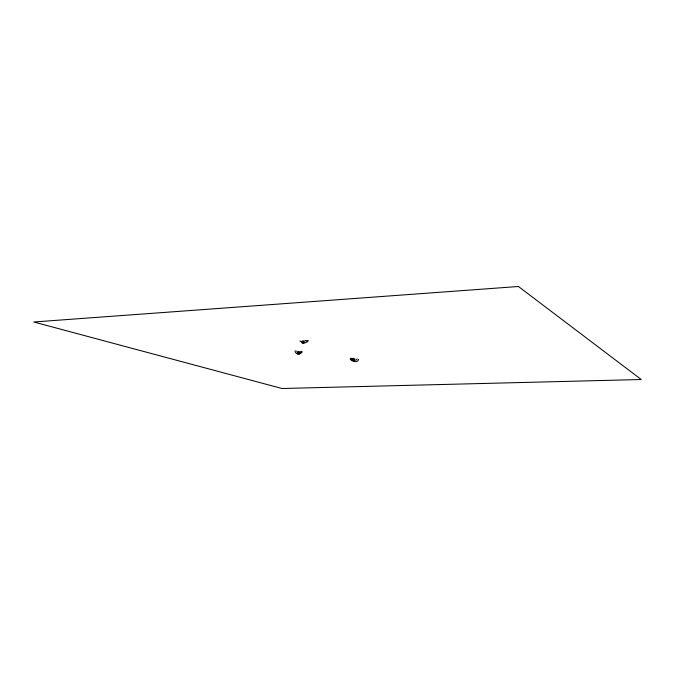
<?xml version="1.0" encoding="UTF-8"?>
<svg xmlns="http://www.w3.org/2000/svg" width="675" height="675" viewBox="0 0 675 675"><rect width="100%" height="100%" fill="white"/><g stroke="black" fill="none" stroke-linecap="round" stroke-linejoin="round"><path stroke-width="1.01" d="M295.211 350.73L295.11 351.608C295.793 354.78 300.105 353.565 301.126 351.202M296.772 351.025L297.245 351.979L298.628 351.54M352.637 360.568L350.3 358.239M353.236 358.189C351.591 362.146 358.003 363.057 358.653 359.345M354.746 358.611C353.658 360.602 356.552 360.788 357.159 358.881M297.202 353.396C297.405 356.054 300.898 353.008 301.987 352.434M303.32 342.427L303.109 342.883M303.826 341.348L303.32 342.039M297.278 353.261L299.177 351.734M308.137 340.664C307.513 343.06 299.666 344.63 302.501 341.305M302.062 351.515L298.544 354.215L298.688 353.422M307.952 340.816L306.762 341.196L305.986 340.234M305.615 340.597L303.176 341.634M299.573 352.072L298.418 352.679M353.43 359.893L352.814 359.201M304.13 342.503L302.83 342.984M302.687 341.238L303.514 340.926M302.231 341.407L302.923 341.153M352.485 358.467L351.464 358.307M303.37 341.601L302.738 341.567L303.193 341.871M302.299 342.394L299.911 340.833M350.3 359.108C351.422 361.598 356.206 362.104 353.017 358.771M518.434 286.495L33.75 321.992L281.99 388.505L641.25 379.519L518.434 286.495"/></g></svg>
